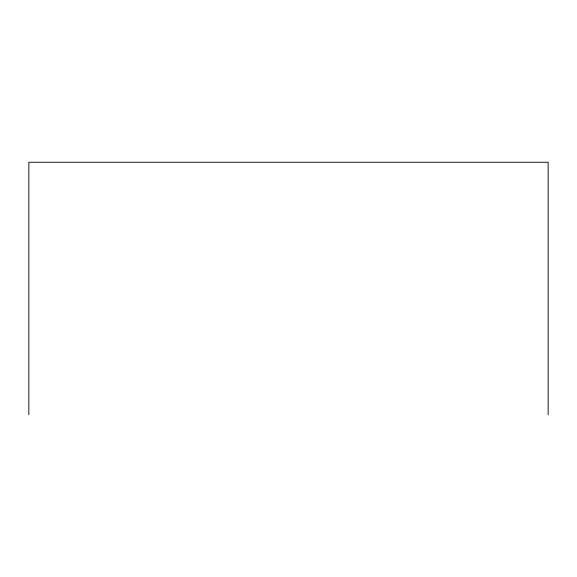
<?xml version="1.0" encoding="UTF-8"?>
<svg xmlns="http://www.w3.org/2000/svg" width="577" height="577" viewBox="0 0 577 577"><rect width="100%" height="100%" fill="white"/><g stroke="black" fill="none" stroke-linecap="round" stroke-linejoin="round"><path stroke-width="0.87" d="M548.15 414.733L548.15 162.267L28.85 162.267L28.85 414.733"/></g></svg>
